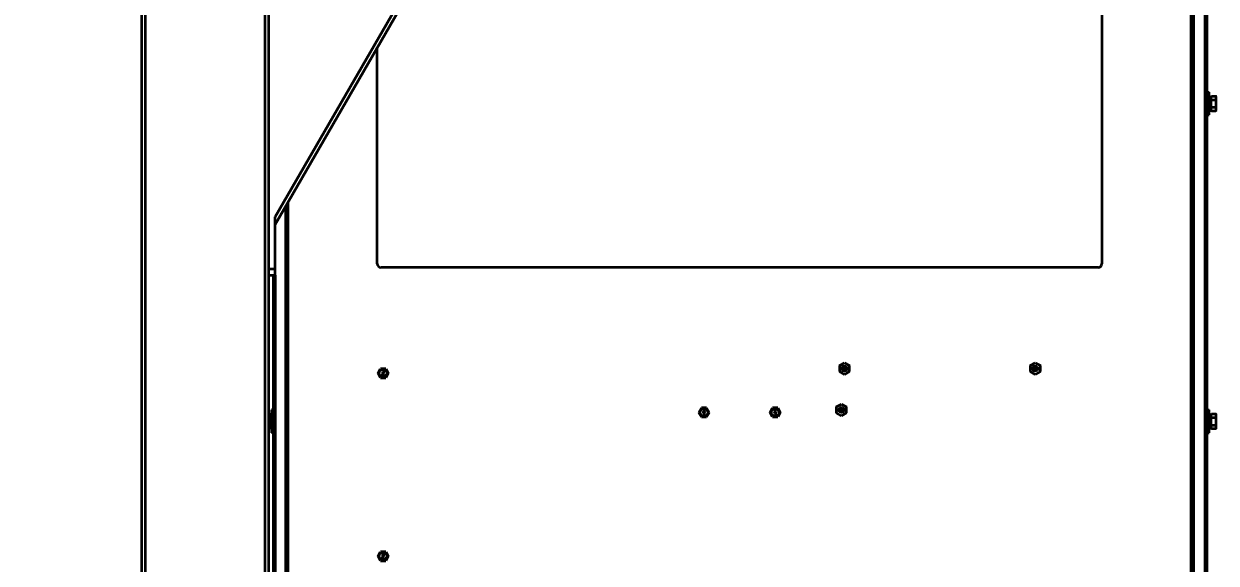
# Model space of a CAD drawing. Header units: millimetres. Extents: x 32496 to 166256, y 3504 to 23939.
# Drawn here: x 140546 to 141484, y 13617 to 14041 of the extents above; entities that cross this region are included whole.
import ezdxf

# ---------------------------------------------------------------- set-up
doc = ezdxf.new("R2010")
doc.units = ezdxf.units.MM
doc.header["$PDSIZE"] = -5
doc.layers.get('0').update_dxf_attribs({"lineweight": 35})
doc.layers.get('Defpoints').update_dxf_attribs({"lineweight": 18})
doc.layers.add('THICK', color=7, linetype='Continuous', lineweight=0)
doc.styles.add('TH_GBDIM', font='仿宋_GB2312.ttf', dxfattribs={"width": 0.8})
doc.dimstyles.new('TH_GBDIM', dxfattribs={"dimscale": 42, "dimtxt": 3, "dimasz": 3, "dimexe": 1.2, "dimexo": 0, "dimgap": 1, "dimtad": 1, "dimdec": 1, "dimdsep": 46, "dimtxsty": 'TH_GBDIM', "dimcen": 2.5, "dimdle": 252, "dimclrd": 4, "dimclre": 4, "dimclrt": 3, "dimadec": 0, "dimazin": 2, "dimtfac": 0.714286, "dimtdec": 1, "dimtmove": 0, "dimatfit": 3, "dimfxl": 1, "dimtolj": 1, "dimarcsym": 0})

# ---------------------------------------------------------------- blocks, each defined once
blk = doc.blocks.new('*D5871')
at = {"layer": 'Defpoints', "color": 0}
for p in [(140641.2, 14918.31), (140089.57, 12022.31), (140641.2, 12022.31)]:
    blk.add_point(p, dxfattribs=at)
at = {"layer": 'THICK', "color": 4, "linetype": 'Continuous', "lineweight": -2}
for p, q in [((140641.2, 14918.31), (140049.97, 14918.31)), ((140089.57, 14819.31), (140089.57, 12121.31)), ((140641.2, 12022.31), (140049.97, 12022.31))]:
    blk.add_line(p, q, dxfattribs=at)
at = {"layer": 'THICK', "color": 4}
for points in [[(140106.07, 14819.31), (140073.07, 14819.31), (140089.57, 14918.31)], [(140073.07, 12121.31), (140106.07, 12121.31), (140089.57, 12022.31)]]:
    blk.add_solid(points, dxfattribs=at)
at = {"layer": 'THICK', "color": 3, "lineweight": -3, "insert": (139971.28, 13470.31), "char_height": 99, "attachment_point": 5, "rotation": 90, "style": 'TH_GBDIM'}
blk.add_mtext('\\A1;Height {\\A1;2896{\\H0.7x;\\S+0^ -5;}}', dxfattribs=at)
blk = doc.blocks.new('8-1250')
at = {"linetype": 'Continuous'}
for p, q in [((-7957.13, -34766.29), (-7957.13, -32106.29)), ((-7954.13, -34766.29), (-7954.13, -32106.29)), ((-7860.13, -34766.29), (-7860.13, -32152.29)), ((-7852.13, -33017.31), (-7355.59, -32157.29)), ((-7852.13, -33023.31), (-7352.13, -32157.29)), ((-7131.53, -34566.29), (-7131.53, -32553.29)), ((-7129.83, -32553.29), (-7129.83, -34566.29)), ((-7120.53, -33566.79), (-7120.53, -32554.69)), ((-7201.83, -32586.29), (-7201.83, -33054.29)), ((-7119.13, -32680.92), (-7119.13, -32925.66)), ((-7857.13, -33063.31), (-7857.13, -32783.31)), ((-7771.83, -33054.29), (-7771.83, -32884.23)), ((-7119.13, -32919.29), (-7117.53, -32919.29)), ((-7117.53, -32937.29), (-7117.53, -32919.29)), ((-7119.13, -32925.66), (-7119.13, -32930.92)), ((-7117.53, -32922.94), (-7115.93, -32922.94)), ((-7115.93, -32922.82), (-7115.63, -32922.52)), ((-7115.93, -32933.76), (-7115.93, -32922.82)), ((-7115.63, -32922.52), (-7112.23, -32922.52)), ((-7115.63, -32925.4), (-7112.23, -32925.4)), ((-7111.93, -32922.82), (-7112.23, -32922.52)), ((-7111.93, -32933.76), (-7111.93, -32922.82)), ((-7119.13, -32930.92), (-7119.13, -33175.66)), ((-7119.13, -32937.29), (-7117.53, -32937.29)), ((-7117.53, -32933.64), (-7115.93, -32933.64)), ((-7115.93, -32933.76), (-7115.63, -32934.06)), ((-7115.63, -32931.18), (-7112.23, -32931.18)), ((-7115.63, -32934.06), (-7112.23, -32934.06)), ((-7111.93, -32933.76), (-7112.23, -32934.06)), ((-7843.83, -33814.64), (-7843.83, -33008.94)), ((-7842.13, -33005.99), (-7842.13, -33817.58)), ((-7852.13, -33063.31), (-7852.13, -33017.31)), ((-7857.13, -33058.31), (-7852.13, -33058.31)), ((-7204.83, -33057.29), (-7768.83, -33057.29)), ((-7857.13, -33760.26), (-7857.13, -33063.31)), ((-7857.13, -33063.31), (-7852.13, -33063.31)), ((-7853.53, -33175.64), (-7853.53, -33063.31)), ((-7852.13, -33063.31), (-7852.13, -33566.79)), ((-7408.23, -33134.48), (-7404.23, -33132.17)), ((-7408.23, -33134.48), (-7408.23, -33139.1)), ((-7406.5, -33136.32), (-7406.5, -33136.19)), ((-7406.5, -33136.19), (-7405.6, -33136.19)), ((-7405.8, -33136.32), (-7406.5, -33136.32)), ((-7405.8, -33136.32), (-7406.43, -33136.88)), ((-7406.3, -33136.95), (-7405.6, -33136.32)), ((-7405.6, -33136.19), (-7405.6, -33136.32)), ((-7405.4, -33137.39), (-7405.4, -33136.19)), ((-7405.4, -33136.19), (-7405.25, -33136.19)), ((-7405.25, -33136.19), (-7405.25, -33137.18)), ((-7404.88, -33136.62), (-7404.9, -33136.65)), ((-7404.9, -33136.65), (-7404.75, -33136.8)), ((-7404.75, -33136.75), (-7404.88, -33136.62)), ((-7404.75, -33136.75), (-7404.75, -33136.57)), ((-7404.75, -33136.57), (-7404.7, -33136.57)), ((-7404.7, -33136.57), (-7404.7, -33136.75)), ((-7404.58, -33136.62), (-7404.7, -33136.75)), ((-7404.7, -33136.8), (-7404.55, -33136.65)), ((-7404.55, -33136.65), (-7404.58, -33136.62)), ((-7404.35, -33136.7), (-7404.35, -33136.55)), ((-7404.35, -33136.55), (-7404.1, -33136.55)), ((-7404.23, -33132.17), (-7400.23, -33134.48)), ((-7404.1, -33136.55), (-7404.1, -33136.19)), ((-7404.1, -33136.19), (-7403.95, -33136.19)), ((-7403.95, -33136.19), (-7403.95, -33136.55)), ((-7403.95, -33136.55), (-7403.35, -33136.55)), ((-7403.35, -33136.55), (-7403.35, -33136.7)), ((-7403.15, -33137.39), (-7403.15, -33136.19)), ((-7403.15, -33136.19), (-7403, -33136.19)), ((-7403, -33136.19), (-7403, -33137.13)), ((-7402.65, -33136.19), (-7403, -33137.13)), ((-7402.93, -33137.39), (-7402.55, -33136.32)), ((-7402.65, -33136.19), (-7402.45, -33136.19)), ((-7402.55, -33136.32), (-7402.18, -33137.39)), ((-7402.1, -33137.13), (-7402.45, -33136.19)), ((-7402.1, -33137.13), (-7402.1, -33136.19)), ((-7402.1, -33136.19), (-7401.95, -33136.19)), ((-7401.95, -33136.19), (-7401.95, -33137.39)), ((-7400.23, -33139.1), (-7400.23, -33134.48)), ((-7258.23, -33134.48), (-7254.23, -33132.17)), ((-7258.23, -33134.48), (-7258.23, -33139.1)), ((-7256.5, -33136.32), (-7256.5, -33136.19)), ((-7256.5, -33136.19), (-7255.6, -33136.19)), ((-7255.8, -33136.32), (-7256.5, -33136.32)), ((-7255.8, -33136.32), (-7256.43, -33136.88)), ((-7256.3, -33136.95), (-7255.6, -33136.32)), ((-7255.6, -33136.19), (-7255.6, -33136.32)), ((-7255.4, -33137.39), (-7255.4, -33136.19)), ((-7255.4, -33136.19), (-7255.25, -33136.19)), ((-7255.25, -33136.19), (-7255.25, -33137.18)), ((-7254.88, -33136.62), (-7254.9, -33136.65)), ((-7254.9, -33136.65), (-7254.75, -33136.8)), ((-7254.75, -33136.75), (-7254.88, -33136.62)), ((-7254.75, -33136.75), (-7254.75, -33136.57)), ((-7254.75, -33136.57), (-7254.7, -33136.57)), ((-7254.7, -33136.57), (-7254.7, -33136.75)), ((-7254.58, -33136.62), (-7254.7, -33136.75)), ((-7254.7, -33136.8), (-7254.55, -33136.65)), ((-7254.55, -33136.65), (-7254.58, -33136.62)), ((-7254.35, -33136.7), (-7254.35, -33136.55)), ((-7254.35, -33136.55), (-7254.1, -33136.55)), ((-7254.23, -33132.17), (-7250.23, -33134.48)), ((-7254.1, -33136.55), (-7254.1, -33136.19)), ((-7254.1, -33136.19), (-7253.95, -33136.19)), ((-7253.95, -33136.19), (-7253.95, -33136.55)), ((-7253.95, -33136.55), (-7253.35, -33136.55)), ((-7253.35, -33136.55), (-7253.35, -33136.7)), ((-7253.15, -33137.39), (-7253.15, -33136.19)), ((-7253.15, -33136.19), (-7253, -33136.19)), ((-7253, -33136.19), (-7253, -33137.13)), ((-7252.65, -33136.19), (-7253, -33137.13)), ((-7252.93, -33137.39), (-7252.55, -33136.32)), ((-7252.65, -33136.19), (-7252.45, -33136.19)), ((-7252.55, -33136.32), (-7252.18, -33137.39)), ((-7252.1, -33137.13), (-7252.45, -33136.19)), ((-7252.1, -33137.13), (-7252.1, -33136.19)), ((-7252.1, -33136.19), (-7251.95, -33136.19)), ((-7251.95, -33136.19), (-7251.95, -33137.39)), ((-7250.23, -33139.1), (-7250.23, -33134.48)), ((-7771.25, -33140.45), (-7769.23, -33136.95)), ((-7769.23, -33143.95), (-7771.25, -33140.45)), ((-7765.19, -33136.95), (-7769.23, -33136.95)), ((-7769.23, -33143.95), (-7765.19, -33143.95)), ((-7767.71, -33138.47), (-7767.71, -33138.35)), ((-7767.71, -33138.35), (-7766.71, -33138.35)), ((-7766.92, -33138.47), (-7767.71, -33138.77)), ((-7766.92, -33138.47), (-7767.71, -33138.47)), ((-7767.71, -33138.93), (-7767.71, -33138.77)), ((-7767.71, -33138.93), (-7766.92, -33139.22)), ((-7767.71, -33139.35), (-7767.71, -33139.22)), ((-7767.71, -33139.22), (-7766.92, -33139.22)), ((-7766.71, -33139.35), (-7767.71, -33139.35)), ((-7767.69, -33139.74), (-7767.71, -33139.85)), ((-7767.71, -33139.95), (-7767.71, -33139.85)), ((-7767.71, -33139.95), (-7767.69, -33140.06)), ((-7767.71, -33141.64), (-7767.71, -33140.89)), ((-7767.71, -33140.89), (-7767.61, -33140.89)), ((-7767.61, -33141.64), (-7767.71, -33141.64)), ((-7767.69, -33142.06), (-7767.71, -33142.18)), ((-7767.71, -33142.18), (-7767.69, -33142.31)), ((-7767.63, -33139.64), (-7767.69, -33139.74)), ((-7767.69, -33140.06), (-7767.63, -33140.16)), ((-7767.63, -33141.95), (-7767.69, -33142.06)), ((-7767.69, -33142.31), (-7767.63, -33142.41)), ((-7767.54, -33139.58), (-7767.63, -33139.64)), ((-7767.63, -33140.16), (-7767.54, -33140.22)), ((-7767.56, -33141.89), (-7767.63, -33141.95)), ((-7767.63, -33142.41), (-7767.56, -33142.47)), ((-7767.61, -33138.85), (-7766.71, -33138.54)), ((-7766.71, -33139.16), (-7767.61, -33138.85)), ((-7767.61, -33139.83), (-7767.58, -33139.77)), ((-7767.61, -33139.83), (-7767.61, -33139.97)), ((-7767.58, -33140.04), (-7767.61, -33139.97)), ((-7767.07, -33141.47), (-7767.61, -33140.89)), ((-7767.61, -33141.06), (-7767.61, -33141.64)), ((-7767.61, -33141.06), (-7767.14, -33141.58)), ((-7767.61, -33142.18), (-7767.58, -33142.08)), ((-7767.58, -33142.29), (-7767.61, -33142.18)), ((-7767.58, -33139.77), (-7767.54, -33139.7)), ((-7767.54, -33140.1), (-7767.58, -33140.04)), ((-7767.58, -33142.08), (-7767.54, -33142.02)), ((-7767.54, -33142.35), (-7767.58, -33142.29)), ((-7767.48, -33141.85), (-7767.56, -33141.89)), ((-7767.56, -33142.47), (-7767.48, -33142.52)), ((-7767.44, -33139.54), (-7767.54, -33139.58)), ((-7767.54, -33139.7), (-7767.48, -33139.66)), ((-7767.48, -33140.14), (-7767.54, -33140.1)), ((-7767.54, -33140.22), (-7767.44, -33140.27)), ((-7767.54, -33142.02), (-7767.41, -33141.93)), ((-7767.41, -33142.43), (-7767.54, -33142.35)), ((-7767.48, -33139.66), (-7767.41, -33139.64)), ((-7767.41, -33140.16), (-7767.48, -33140.14)), ((-7767.41, -33141.83), (-7767.48, -33141.85)), ((-7767.48, -33142.52), (-7767.41, -33142.54)), ((-7767.29, -33139.52), (-7767.44, -33139.54)), ((-7767.33, -33140.27), (-7767.44, -33140.27)), ((-7767.35, -33139.64), (-7767.41, -33139.64)), ((-7767.41, -33140.16), (-7767.35, -33140.16)), ((-7767.31, -33141.81), (-7767.41, -33141.83)), ((-7767.41, -33141.93), (-7767.29, -33141.91)), ((-7767.29, -33142.45), (-7767.41, -33142.43)), ((-7767.41, -33142.54), (-7767.31, -33142.56)), ((-7767.39, -33140.6), (-7767.39, -33140.56)), ((-7767.39, -33140.56), (-7767.24, -33140.56)), ((-7767.24, -33140.6), (-7767.39, -33140.6)), ((-7767.35, -33139.64), (-7767.29, -33139.66)), ((-7767.29, -33140.14), (-7767.35, -33140.16)), ((-7767.33, -33140.43), (-7767.35, -33140.45)), ((-7767.35, -33140.45), (-7767.24, -33140.56)), ((-7767.24, -33140.6), (-7767.35, -33140.7)), ((-7767.35, -33140.7), (-7767.33, -33140.72)), ((-7767.33, -33140.27), (-7767.22, -33140.22)), ((-7767.2, -33140.56), (-7767.33, -33140.43)), ((-7767.33, -33140.72), (-7767.2, -33140.6)), ((-7767.31, -33141.81), (-7767.12, -33141.81)), ((-7767.12, -33142.56), (-7767.31, -33142.56)), ((-7767.29, -33139.52), (-7767.14, -33139.52)), ((-7767.29, -33139.66), (-7767.24, -33139.7)), ((-7767.24, -33140.1), (-7767.29, -33140.14)), ((-7767.14, -33141.91), (-7767.29, -33141.91)), ((-7767.29, -33142.45), (-7767.14, -33142.45)), ((-7767.24, -33139.7), (-7767.2, -33139.77)), ((-7767.2, -33140.04), (-7767.24, -33140.1)), ((-7767.22, -33140.22), (-7767.16, -33140.16)), ((-7767.2, -33139.77), (-7767.18, -33139.83)), ((-7767.18, -33139.97), (-7767.2, -33140.04)), ((-7767.07, -33140.43), (-7767.2, -33140.56)), ((-7767.2, -33140.6), (-7767.07, -33140.72)), ((-7767.09, -33139.74), (-7767.18, -33139.62)), ((-7767.14, -33139.62), (-7767.18, -33139.62)), ((-7767.18, -33139.97), (-7767.18, -33139.83)), ((-7767.16, -33140.16), (-7767.09, -33140.06)), ((-7767.16, -33140.56), (-7767.05, -33140.45)), ((-7767.16, -33140.56), (-7767.01, -33140.56)), ((-7767.05, -33140.7), (-7767.16, -33140.6)), ((-7767.01, -33140.6), (-7767.16, -33140.6)), ((-7766.99, -33139.54), (-7767.14, -33139.52)), ((-7767.14, -33139.62), (-7767.01, -33139.64)), ((-7767.14, -33141.58), (-7767.07, -33141.62)), ((-7767.14, -33141.91), (-7767.01, -33141.93)), ((-7767.01, -33142.43), (-7767.14, -33142.45)), ((-7767.01, -33141.83), (-7767.12, -33141.81)), ((-7767.12, -33142.56), (-7767.01, -33142.54)), ((-7767.07, -33139.85), (-7767.09, -33139.74)), ((-7767.09, -33140.06), (-7767.07, -33139.95)), ((-7767.07, -33139.85), (-7767.07, -33139.95)), ((-7767.05, -33140.45), (-7767.07, -33140.43)), ((-7767.07, -33140.72), (-7767.05, -33140.7)), ((-7766.99, -33141.52), (-7767.07, -33141.47)), ((-7767.07, -33141.62), (-7766.99, -33141.64)), ((-7767.01, -33139.64), (-7766.95, -33139.66)), ((-7767.01, -33140.56), (-7767.01, -33140.6)), ((-7766.95, -33141.85), (-7767.01, -33141.83)), ((-7767.01, -33141.93), (-7766.88, -33142.02)), ((-7766.88, -33142.35), (-7767.01, -33142.43)), ((-7767.01, -33142.54), (-7766.95, -33142.52)), ((-7766.88, -33139.58), (-7766.99, -33139.54)), ((-7766.99, -33141.52), (-7766.95, -33141.52)), ((-7766.95, -33141.64), (-7766.99, -33141.64)), ((-7766.95, -33139.66), (-7766.88, -33139.7)), ((-7766.88, -33140.08), (-7766.95, -33140.12)), ((-7766.95, -33140.22), (-7766.95, -33140.12)), ((-7766.95, -33140.22), (-7766.88, -33140.2)), ((-7766.95, -33141.02), (-7766.95, -33140.91)), ((-7766.86, -33140.93), (-7766.95, -33140.91)), ((-7766.95, -33141.02), (-7766.88, -33141.06)), ((-7766.88, -33141.47), (-7766.95, -33141.52)), ((-7766.95, -33141.64), (-7766.86, -33141.62)), ((-7766.86, -33141.89), (-7766.95, -33141.85)), ((-7766.95, -33142.52), (-7766.86, -33142.47)), ((-7766.8, -33139.64), (-7766.88, -33139.58)), ((-7766.88, -33139.7), (-7766.84, -33139.77)), ((-7766.84, -33140.02), (-7766.88, -33140.08)), ((-7766.88, -33140.2), (-7766.8, -33140.14)), ((-7766.88, -33141.06), (-7766.84, -33141.12)), ((-7766.84, -33141.41), (-7766.88, -33141.47)), ((-7766.88, -33142.02), (-7766.84, -33142.08)), ((-7766.84, -33142.29), (-7766.88, -33142.35)), ((-7766.78, -33141.02), (-7766.86, -33140.93)), ((-7766.86, -33141.62), (-7766.78, -33141.54)), ((-7766.8, -33141.95), (-7766.86, -33141.89)), ((-7766.86, -33142.47), (-7766.8, -33142.41)), ((-7766.84, -33139.77), (-7766.82, -33139.83)), ((-7766.82, -33139.95), (-7766.84, -33140.02)), ((-7766.84, -33141.12), (-7766.82, -33141.22)), ((-7766.82, -33141.31), (-7766.84, -33141.41)), ((-7766.84, -33142.08), (-7766.82, -33142.18)), ((-7766.82, -33142.18), (-7766.84, -33142.29)), ((-7766.82, -33139.95), (-7766.82, -33139.83)), ((-7766.82, -33141.31), (-7766.82, -33141.22)), ((-7766.73, -33139.74), (-7766.8, -33139.64)), ((-7766.8, -33140.14), (-7766.73, -33140.04)), ((-7766.73, -33142.06), (-7766.8, -33141.95)), ((-7766.8, -33142.41), (-7766.73, -33142.31)), ((-7766.73, -33141.1), (-7766.78, -33141.02)), ((-7766.78, -33141.54), (-7766.73, -33141.45)), ((-7766.71, -33139.85), (-7766.73, -33139.74)), ((-7766.73, -33140.04), (-7766.71, -33139.93)), ((-7766.71, -33141.24), (-7766.73, -33141.1)), ((-7766.73, -33141.45), (-7766.71, -33141.33)), ((-7766.71, -33142.18), (-7766.73, -33142.06)), ((-7766.73, -33142.31), (-7766.71, -33142.18)), ((-7766.71, -33138.35), (-7766.71, -33138.54)), ((-7766.71, -33139.16), (-7766.71, -33139.35)), ((-7766.71, -33139.85), (-7766.71, -33139.93)), ((-7766.71, -33141.24), (-7766.71, -33141.33)), ((-7765.19, -33136.95), (-7763.17, -33140.45)), ((-7763.17, -33140.45), (-7765.19, -33143.95)), ((-7404.23, -33141.41), (-7408.23, -33139.1)), ((-7406.48, -33136.95), (-7406.5, -33137.06)), ((-7406.5, -33137.11), (-7406.5, -33137.06)), ((-7406.5, -33137.11), (-7406.48, -33137.21)), ((-7406.43, -33136.88), (-7406.48, -33136.95)), ((-7406.48, -33137.21), (-7406.38, -33137.31)), ((-7406.38, -33137.31), (-7406.28, -33137.36)), ((-7406.35, -33137.06), (-7406.3, -33136.95)), ((-7406.35, -33137.06), (-7406.35, -33137.11)), ((-7406.3, -33137.18), (-7406.35, -33137.11)), ((-7406.23, -33137.24), (-7406.3, -33137.18)), ((-7406.28, -33137.36), (-7406.13, -33137.39)), ((-7406.1, -33137.26), (-7406.23, -33137.24)), ((-7406.03, -33137.39), (-7406.13, -33137.39)), ((-7406.1, -33137.26), (-7406, -33137.26)), ((-7406.03, -33137.39), (-7405.85, -33137.36)), ((-7405.88, -33137.24), (-7406, -33137.26)), ((-7405.8, -33137.18), (-7405.88, -33137.24)), ((-7405.85, -33137.36), (-7405.75, -33137.31)), ((-7405.75, -33137.11), (-7405.8, -33137.18)), ((-7405.75, -33137.11), (-7405.63, -33137.11)), ((-7405.75, -33137.31), (-7405.65, -33137.21)), ((-7405.65, -33137.21), (-7405.63, -33137.11)), ((-7405.25, -33137.39), (-7405.4, -33137.39)), ((-7405.1, -33137.01), (-7405.25, -33137.18)), ((-7405.25, -33137.39), (-7405.1, -33137.21)), ((-7405.1, -33137.01), (-7405.1, -33137.21)), ((-7404.75, -33136.8), (-7404.9, -33136.95)), ((-7404.9, -33136.95), (-7404.88, -33136.98)), ((-7404.88, -33136.98), (-7404.75, -33136.85)), ((-7404.75, -33137.03), (-7404.75, -33136.85)), ((-7404.7, -33137.03), (-7404.75, -33137.03)), ((-7404.55, -33136.95), (-7404.7, -33136.8)), ((-7404.7, -33136.85), (-7404.7, -33137.03)), ((-7404.7, -33136.85), (-7404.58, -33136.98)), ((-7404.58, -33136.98), (-7404.55, -33136.95)), ((-7404.1, -33136.7), (-7404.35, -33136.7)), ((-7400.23, -33139.1), (-7404.23, -33141.41)), ((-7404.1, -33137.39), (-7404.1, -33136.7)), ((-7403.95, -33137.39), (-7404.1, -33137.39)), ((-7403.95, -33136.7), (-7403.95, -33137.18)), ((-7403.95, -33137.39), (-7403.35, -33136.7)), ((-7403.53, -33136.7), (-7403.95, -33137.18)), ((-7403.53, -33136.7), (-7403.95, -33136.7)), ((-7402.93, -33137.39), (-7403.15, -33137.39)), ((-7401.95, -33137.39), (-7402.18, -33137.39)), ((-7254.23, -33141.41), (-7258.23, -33139.1)), ((-7256.48, -33136.95), (-7256.5, -33137.06)), ((-7256.5, -33137.11), (-7256.5, -33137.06)), ((-7256.5, -33137.11), (-7256.48, -33137.21)), ((-7256.43, -33136.88), (-7256.48, -33136.95)), ((-7256.48, -33137.21), (-7256.38, -33137.31)), ((-7256.38, -33137.31), (-7256.28, -33137.36)), ((-7256.35, -33137.06), (-7256.3, -33136.95)), ((-7256.35, -33137.06), (-7256.35, -33137.11)), ((-7256.3, -33137.18), (-7256.35, -33137.11)), ((-7256.23, -33137.24), (-7256.3, -33137.18)), ((-7256.28, -33137.36), (-7256.13, -33137.39)), ((-7256.1, -33137.26), (-7256.23, -33137.24)), ((-7256.03, -33137.39), (-7256.13, -33137.39)), ((-7256.1, -33137.26), (-7256, -33137.26)), ((-7256.03, -33137.39), (-7255.85, -33137.36)), ((-7255.88, -33137.24), (-7256, -33137.26)), ((-7255.8, -33137.18), (-7255.88, -33137.24)), ((-7255.85, -33137.36), (-7255.75, -33137.31)), ((-7255.75, -33137.11), (-7255.8, -33137.18)), ((-7255.75, -33137.11), (-7255.63, -33137.11)), ((-7255.75, -33137.31), (-7255.65, -33137.21)), ((-7255.65, -33137.21), (-7255.63, -33137.11)), ((-7255.25, -33137.39), (-7255.4, -33137.39)), ((-7255.1, -33137.01), (-7255.25, -33137.18)), ((-7255.25, -33137.39), (-7255.1, -33137.21)), ((-7255.1, -33137.01), (-7255.1, -33137.21)), ((-7254.75, -33136.8), (-7254.9, -33136.95)), ((-7254.9, -33136.95), (-7254.88, -33136.98)), ((-7254.88, -33136.98), (-7254.75, -33136.85)), ((-7254.75, -33137.03), (-7254.75, -33136.85)), ((-7254.7, -33137.03), (-7254.75, -33137.03)), ((-7254.55, -33136.95), (-7254.7, -33136.8)), ((-7254.7, -33136.85), (-7254.7, -33137.03)), ((-7254.7, -33136.85), (-7254.58, -33136.98)), ((-7254.58, -33136.98), (-7254.55, -33136.95)), ((-7254.1, -33136.7), (-7254.35, -33136.7)), ((-7250.23, -33139.1), (-7254.23, -33141.41)), ((-7254.1, -33137.39), (-7254.1, -33136.7)), ((-7253.95, -33137.39), (-7254.1, -33137.39)), ((-7253.95, -33136.7), (-7253.95, -33137.18)), ((-7253.95, -33137.39), (-7253.35, -33136.7)), ((-7253.53, -33136.7), (-7253.95, -33137.18)), ((-7253.53, -33136.7), (-7253.95, -33136.7)), ((-7252.93, -33137.39), (-7253.15, -33137.39)), ((-7251.95, -33137.39), (-7252.18, -33137.39)), ((-7410.73, -33166.98), (-7406.73, -33164.67)), ((-7406.73, -33164.67), (-7402.73, -33166.98)), ((-7856.73, -33172.82), (-7857, -33172.54)), ((-7856.73, -33183.76), (-7856.73, -33172.82)), ((-7855.13, -33172.94), (-7856.73, -33172.94)), ((-7855.13, -33169.29), (-7855.13, -33187.29)), ((-7853.53, -33169.29), (-7855.13, -33169.29)), ((-7518.87, -33171.29), (-7516.85, -33167.79)), ((-7516.85, -33174.79), (-7518.87, -33171.29)), ((-7512.81, -33167.79), (-7516.85, -33167.79)), ((-7515.48, -33169.25), (-7515.48, -33169.09)), ((-7515.48, -33169.09), (-7514.18, -33169.09)), ((-7514.45, -33169.25), (-7515.48, -33169.63)), ((-7514.45, -33169.25), (-7515.48, -33169.25)), ((-7515.48, -33169.85), (-7515.48, -33169.63)), ((-7515.48, -33169.85), (-7514.45, -33170.23)), ((-7515.48, -33170.39), (-7515.48, -33170.23)), ((-7515.48, -33170.23), (-7514.45, -33170.23)), ((-7514.18, -33170.39), (-7515.48, -33170.39)), ((-7515.45, -33170.9), (-7515.48, -33171.04)), ((-7515.48, -33171.17), (-7515.48, -33171.04)), ((-7515.48, -33171.17), (-7515.45, -33171.31)), ((-7515.48, -33172.72), (-7515.48, -33172.56)), ((-7515.48, -33172.56), (-7514.4, -33172.56)), ((-7514.18, -33172.72), (-7515.48, -33172.72)), ((-7515.48, -33173.91), (-7515.48, -33172.93)), ((-7515.48, -33172.93), (-7515.34, -33172.93)), ((-7515.34, -33173.91), (-7515.48, -33173.91)), ((-7515.37, -33170.77), (-7515.45, -33170.9)), ((-7515.45, -33171.31), (-7515.37, -33171.45)), ((-7515.26, -33170.69), (-7515.37, -33170.77)), ((-7515.37, -33171.45), (-7515.26, -33171.53)), ((-7515.34, -33169.74), (-7514.18, -33169.33)), ((-7514.18, -33170.15), (-7515.34, -33169.74)), ((-7515.34, -33171.01), (-7515.31, -33170.93)), ((-7515.34, -33171.01), (-7515.34, -33171.2)), ((-7515.31, -33171.28), (-7515.34, -33171.2)), ((-7514.65, -33173.69), (-7515.34, -33172.93)), ((-7515.34, -33173.15), (-7515.34, -33173.91)), ((-7515.34, -33173.15), (-7514.73, -33173.83)), ((-7515.31, -33170.93), (-7515.26, -33170.85)), ((-7515.26, -33171.36), (-7515.31, -33171.28)), ((-7515.12, -33170.63), (-7515.26, -33170.69)), ((-7515.26, -33170.85), (-7515.17, -33170.8)), ((-7515.17, -33171.42), (-7515.26, -33171.36)), ((-7515.26, -33171.53), (-7515.12, -33171.58)), ((-7515.17, -33170.8), (-7515.09, -33170.77)), ((-7515.09, -33171.45), (-7515.17, -33171.42)), ((-7514.92, -33170.61), (-7515.12, -33170.63)), ((-7514.98, -33171.58), (-7515.12, -33171.58)), ((-7515.01, -33170.77), (-7515.09, -33170.77)), ((-7515.09, -33171.45), (-7515.01, -33171.45)), ((-7515.06, -33172.01), (-7515.06, -33171.96)), ((-7515.06, -33171.96), (-7514.87, -33171.96)), ((-7514.87, -33172.01), (-7515.06, -33172.01)), ((-7515.01, -33170.77), (-7514.92, -33170.8)), ((-7514.92, -33171.42), (-7515.01, -33171.45)), ((-7514.98, -33171.8), (-7515.01, -33171.82)), ((-7515.01, -33171.82), (-7514.87, -33171.96)), ((-7514.87, -33172.01), (-7515.01, -33172.15)), ((-7515.01, -33172.15), (-7514.98, -33172.18)), ((-7514.98, -33171.58), (-7514.84, -33171.53)), ((-7514.81, -33171.96), (-7514.98, -33171.8)), ((-7514.98, -33172.18), (-7514.81, -33172.01)), ((-7514.92, -33170.61), (-7514.73, -33170.61)), ((-7514.92, -33170.8), (-7514.87, -33170.85)), ((-7514.87, -33171.36), (-7514.92, -33171.42)), ((-7514.87, -33170.85), (-7514.81, -33170.93)), ((-7514.81, -33171.28), (-7514.87, -33171.36)), ((-7514.84, -33171.53), (-7514.76, -33171.45)), ((-7514.81, -33170.93), (-7514.79, -33171.01)), ((-7514.79, -33171.2), (-7514.81, -33171.28)), ((-7514.65, -33171.8), (-7514.81, -33171.96)), ((-7514.81, -33172.01), (-7514.65, -33172.18)), ((-7514.68, -33170.9), (-7514.79, -33170.74)), ((-7514.73, -33170.74), (-7514.79, -33170.74)), ((-7514.79, -33171.2), (-7514.79, -33171.01)), ((-7514.76, -33171.45), (-7514.68, -33171.31)), ((-7514.76, -33171.96), (-7514.62, -33171.82)), ((-7514.76, -33171.96), (-7514.56, -33171.96)), ((-7514.62, -33172.15), (-7514.76, -33172.01)), ((-7514.56, -33172.01), (-7514.76, -33172.01)), ((-7514.54, -33170.63), (-7514.73, -33170.61)), ((-7514.73, -33170.74), (-7514.56, -33170.77)), ((-7514.73, -33173.83), (-7514.65, -33173.88)), ((-7514.65, -33171.04), (-7514.68, -33170.9)), ((-7514.68, -33171.31), (-7514.65, -33171.17)), ((-7514.65, -33171.04), (-7514.65, -33171.17)), ((-7514.62, -33171.82), (-7514.65, -33171.8)), ((-7514.65, -33172.18), (-7514.62, -33172.15)), ((-7514.54, -33173.75), (-7514.65, -33173.69)), ((-7514.65, -33173.88), (-7514.54, -33173.91)), ((-7514.59, -33172.39), (-7514.4, -33172.56)), ((-7514.59, -33172.39), (-7514.37, -33172.39)), ((-7514.56, -33170.77), (-7514.48, -33170.8)), ((-7514.56, -33171.96), (-7514.56, -33172.01)), ((-7514.4, -33170.69), (-7514.54, -33170.63)), ((-7514.54, -33173.75), (-7514.48, -33173.75)), ((-7514.48, -33173.91), (-7514.54, -33173.91)), ((-7514.48, -33170.8), (-7514.4, -33170.85)), ((-7514.4, -33171.34), (-7514.48, -33171.39)), ((-7514.48, -33171.53), (-7514.48, -33171.39)), ((-7514.48, -33171.53), (-7514.4, -33171.5)), ((-7514.48, -33173.1), (-7514.48, -33172.96)), ((-7514.37, -33172.99), (-7514.48, -33172.96)), ((-7514.48, -33173.1), (-7514.4, -33173.15)), ((-7514.4, -33173.69), (-7514.48, -33173.75)), ((-7514.48, -33173.91), (-7514.37, -33173.88)), ((-7514.29, -33170.77), (-7514.4, -33170.69)), ((-7514.4, -33170.85), (-7514.34, -33170.93)), ((-7514.34, -33171.26), (-7514.4, -33171.34)), ((-7514.4, -33171.5), (-7514.29, -33171.42)), ((-7514.4, -33173.15), (-7514.34, -33173.23)), ((-7514.34, -33173.61), (-7514.4, -33173.69)), ((-7514.18, -33172.56), (-7514.37, -33172.39)), ((-7514.26, -33173.1), (-7514.37, -33172.99)), ((-7514.37, -33173.88), (-7514.26, -33173.77)), ((-7514.34, -33170.93), (-7514.32, -33171.01)), ((-7514.32, -33171.17), (-7514.34, -33171.26)), ((-7514.34, -33173.23), (-7514.32, -33173.37)), ((-7514.32, -33173.48), (-7514.34, -33173.61)), ((-7514.32, -33171.17), (-7514.32, -33171.01)), ((-7514.32, -33173.48), (-7514.32, -33173.37)), ((-7514.21, -33170.9), (-7514.29, -33170.77)), ((-7514.29, -33171.42), (-7514.21, -33171.28)), ((-7514.21, -33173.21), (-7514.26, -33173.1)), ((-7514.26, -33173.77), (-7514.21, -33173.67)), ((-7514.18, -33171.04), (-7514.21, -33170.9)), ((-7514.21, -33171.28), (-7514.18, -33171.15)), ((-7514.18, -33173.4), (-7514.21, -33173.21)), ((-7514.21, -33173.67), (-7514.18, -33173.5)), ((-7514.18, -33169.09), (-7514.18, -33169.33)), ((-7514.18, -33170.15), (-7514.18, -33170.39)), ((-7514.18, -33171.04), (-7514.18, -33171.15)), ((-7514.18, -33172.56), (-7514.18, -33172.72)), ((-7514.18, -33173.4), (-7514.18, -33173.5)), ((-7512.81, -33167.79), (-7510.79, -33171.29)), ((-7510.79, -33171.29), (-7512.81, -33174.79)), ((-7462.87, -33171.29), (-7460.85, -33167.79)), ((-7460.85, -33174.79), (-7462.87, -33171.29)), ((-7456.81, -33167.79), (-7460.85, -33167.79)), ((-7459.48, -33169.25), (-7459.48, -33169.09)), ((-7459.48, -33169.09), (-7458.18, -33169.09)), ((-7458.45, -33169.25), (-7459.48, -33169.63)), ((-7458.45, -33169.25), (-7459.48, -33169.25)), ((-7459.48, -33169.85), (-7459.48, -33169.63)), ((-7459.48, -33169.85), (-7458.45, -33170.23)), ((-7459.48, -33170.39), (-7459.48, -33170.23)), ((-7459.48, -33170.23), (-7458.45, -33170.23)), ((-7458.18, -33170.39), (-7459.48, -33170.39)), ((-7459.45, -33170.9), (-7459.48, -33171.04)), ((-7459.48, -33171.17), (-7459.48, -33171.04)), ((-7459.48, -33171.17), (-7459.45, -33171.31)), ((-7459.48, -33172.72), (-7459.48, -33172.56)), ((-7459.48, -33172.56), (-7458.4, -33172.56)), ((-7458.18, -33172.72), (-7459.48, -33172.72)), ((-7459.48, -33173.91), (-7459.48, -33172.93)), ((-7459.48, -33172.93), (-7459.34, -33172.93)), ((-7459.34, -33173.91), (-7459.48, -33173.91)), ((-7459.37, -33170.77), (-7459.45, -33170.9)), ((-7459.45, -33171.31), (-7459.37, -33171.45)), ((-7459.26, -33170.69), (-7459.37, -33170.77)), ((-7459.37, -33171.45), (-7459.26, -33171.53)), ((-7459.34, -33169.74), (-7458.18, -33169.33)), ((-7458.18, -33170.15), (-7459.34, -33169.74)), ((-7459.34, -33171.01), (-7459.31, -33170.93)), ((-7459.34, -33171.01), (-7459.34, -33171.2)), ((-7459.31, -33171.28), (-7459.34, -33171.2)), ((-7458.65, -33173.69), (-7459.34, -33172.93)), ((-7459.34, -33173.15), (-7459.34, -33173.91)), ((-7459.34, -33173.15), (-7458.73, -33173.83)), ((-7459.31, -33170.93), (-7459.26, -33170.85)), ((-7459.26, -33171.36), (-7459.31, -33171.28)), ((-7459.12, -33170.63), (-7459.26, -33170.69)), ((-7459.26, -33170.85), (-7459.17, -33170.8)), ((-7459.17, -33171.42), (-7459.26, -33171.36)), ((-7459.26, -33171.53), (-7459.12, -33171.58)), ((-7459.17, -33170.8), (-7459.09, -33170.77)), ((-7459.09, -33171.45), (-7459.17, -33171.42)), ((-7458.92, -33170.61), (-7459.12, -33170.63)), ((-7458.98, -33171.58), (-7459.12, -33171.58)), ((-7459.01, -33170.77), (-7459.09, -33170.77)), ((-7459.09, -33171.45), (-7459.01, -33171.45)), ((-7459.06, -33172.01), (-7459.06, -33171.96)), ((-7459.06, -33171.96), (-7458.87, -33171.96)), ((-7458.87, -33172.01), (-7459.06, -33172.01)), ((-7459.01, -33170.77), (-7458.92, -33170.8)), ((-7458.92, -33171.42), (-7459.01, -33171.45)), ((-7458.98, -33171.8), (-7459.01, -33171.82)), ((-7459.01, -33171.82), (-7458.87, -33171.96)), ((-7458.87, -33172.01), (-7459.01, -33172.15)), ((-7459.01, -33172.15), (-7458.98, -33172.18)), ((-7458.98, -33171.58), (-7458.84, -33171.53)), ((-7458.81, -33171.96), (-7458.98, -33171.8)), ((-7458.98, -33172.18), (-7458.81, -33172.01)), ((-7458.92, -33170.61), (-7458.73, -33170.61)), ((-7458.92, -33170.8), (-7458.87, -33170.85)), ((-7458.87, -33171.36), (-7458.92, -33171.42)), ((-7458.87, -33170.85), (-7458.81, -33170.93)), ((-7458.81, -33171.28), (-7458.87, -33171.36)), ((-7458.84, -33171.53), (-7458.76, -33171.45)), ((-7458.81, -33170.93), (-7458.79, -33171.01)), ((-7458.79, -33171.2), (-7458.81, -33171.28)), ((-7458.65, -33171.8), (-7458.81, -33171.96)), ((-7458.81, -33172.01), (-7458.65, -33172.18)), ((-7458.68, -33170.9), (-7458.79, -33170.74)), ((-7458.73, -33170.74), (-7458.79, -33170.74)), ((-7458.79, -33171.2), (-7458.79, -33171.01)), ((-7458.76, -33171.45), (-7458.68, -33171.31)), ((-7458.76, -33171.96), (-7458.62, -33171.82)), ((-7458.76, -33171.96), (-7458.56, -33171.96)), ((-7458.62, -33172.15), (-7458.76, -33172.01)), ((-7458.56, -33172.01), (-7458.76, -33172.01)), ((-7458.54, -33170.63), (-7458.73, -33170.61)), ((-7458.73, -33170.74), (-7458.56, -33170.77)), ((-7458.73, -33173.83), (-7458.65, -33173.88)), ((-7458.65, -33171.04), (-7458.68, -33170.9)), ((-7458.68, -33171.31), (-7458.65, -33171.17)), ((-7458.65, -33171.04), (-7458.65, -33171.17)), ((-7458.62, -33171.82), (-7458.65, -33171.8)), ((-7458.65, -33172.18), (-7458.62, -33172.15)), ((-7458.54, -33173.75), (-7458.65, -33173.69)), ((-7458.65, -33173.88), (-7458.54, -33173.91)), ((-7458.59, -33172.39), (-7458.4, -33172.56)), ((-7458.59, -33172.39), (-7458.37, -33172.39)), ((-7458.56, -33170.77), (-7458.48, -33170.8)), ((-7458.56, -33171.96), (-7458.56, -33172.01)), ((-7458.4, -33170.69), (-7458.54, -33170.63)), ((-7458.54, -33173.75), (-7458.48, -33173.75)), ((-7458.48, -33173.91), (-7458.54, -33173.91)), ((-7458.48, -33170.8), (-7458.4, -33170.85)), ((-7458.4, -33171.34), (-7458.48, -33171.39)), ((-7458.48, -33171.53), (-7458.48, -33171.39)), ((-7458.48, -33171.53), (-7458.4, -33171.5)), ((-7458.48, -33173.1), (-7458.48, -33172.96)), ((-7458.37, -33172.99), (-7458.48, -33172.96)), ((-7458.48, -33173.1), (-7458.4, -33173.15)), ((-7458.4, -33173.69), (-7458.48, -33173.75)), ((-7458.48, -33173.91), (-7458.37, -33173.88)), ((-7458.29, -33170.77), (-7458.4, -33170.69)), ((-7458.4, -33170.85), (-7458.34, -33170.93)), ((-7458.34, -33171.26), (-7458.4, -33171.34)), ((-7458.4, -33171.5), (-7458.29, -33171.42)), ((-7458.4, -33173.15), (-7458.34, -33173.23)), ((-7458.34, -33173.61), (-7458.4, -33173.69)), ((-7458.18, -33172.56), (-7458.37, -33172.39)), ((-7458.26, -33173.1), (-7458.37, -33172.99)), ((-7458.37, -33173.88), (-7458.26, -33173.77)), ((-7458.34, -33170.93), (-7458.32, -33171.01)), ((-7458.32, -33171.17), (-7458.34, -33171.26)), ((-7458.34, -33173.23), (-7458.32, -33173.37)), ((-7458.32, -33173.48), (-7458.34, -33173.61)), ((-7458.32, -33171.17), (-7458.32, -33171.01)), ((-7458.32, -33173.48), (-7458.32, -33173.37)), ((-7458.21, -33170.9), (-7458.29, -33170.77)), ((-7458.29, -33171.42), (-7458.21, -33171.28)), ((-7458.21, -33173.21), (-7458.26, -33173.1)), ((-7458.26, -33173.77), (-7458.21, -33173.67)), ((-7458.18, -33171.04), (-7458.21, -33170.9)), ((-7458.21, -33171.28), (-7458.18, -33171.15)), ((-7458.18, -33173.4), (-7458.21, -33173.21)), ((-7458.21, -33173.67), (-7458.18, -33173.5)), ((-7458.18, -33169.09), (-7458.18, -33169.33)), ((-7458.18, -33170.15), (-7458.18, -33170.39)), ((-7458.18, -33171.04), (-7458.18, -33171.15)), ((-7458.18, -33172.56), (-7458.18, -33172.72)), ((-7458.18, -33173.4), (-7458.18, -33173.5)), ((-7456.81, -33167.79), (-7454.79, -33171.29)), ((-7454.79, -33171.29), (-7456.81, -33174.79)), ((-7410.73, -33166.98), (-7410.73, -33171.6)), ((-7406.73, -33173.91), (-7410.73, -33171.6)), ((-7409, -33168.82), (-7409, -33168.69)), ((-7409, -33168.69), (-7408.1, -33168.69)), ((-7408.3, -33168.82), (-7409, -33168.82)), ((-7408.98, -33169.45), (-7409, -33169.56)), ((-7409, -33169.61), (-7409, -33169.56)), ((-7409, -33169.61), (-7408.98, -33169.71)), ((-7408.93, -33169.38), (-7408.98, -33169.45)), ((-7408.98, -33169.71), (-7408.88, -33169.81)), ((-7408.3, -33168.82), (-7408.93, -33169.38)), ((-7408.88, -33169.81), (-7408.78, -33169.86)), ((-7408.85, -33169.56), (-7408.8, -33169.45)), ((-7408.85, -33169.56), (-7408.85, -33169.61)), ((-7408.8, -33169.68), (-7408.85, -33169.61)), ((-7408.8, -33169.45), (-7408.1, -33168.82)), ((-7408.73, -33169.74), (-7408.8, -33169.68)), ((-7408.78, -33169.86), (-7408.63, -33169.89)), ((-7408.6, -33169.76), (-7408.73, -33169.74)), ((-7408.53, -33169.89), (-7408.63, -33169.89)), ((-7408.6, -33169.76), (-7408.5, -33169.76)), ((-7408.53, -33169.89), (-7408.35, -33169.86)), ((-7408.38, -33169.74), (-7408.5, -33169.76)), ((-7408.3, -33169.68), (-7408.38, -33169.74)), ((-7408.35, -33169.86), (-7408.25, -33169.81)), ((-7408.25, -33169.61), (-7408.3, -33169.68)), ((-7408.25, -33169.61), (-7408.13, -33169.61)), ((-7408.25, -33169.81), (-7408.15, -33169.71)), ((-7408.15, -33169.71), (-7408.13, -33169.61)), ((-7408.1, -33168.69), (-7408.1, -33168.82)), ((-7407.9, -33169.89), (-7407.9, -33168.69)), ((-7407.9, -33168.69), (-7407.75, -33168.69)), ((-7407.75, -33169.89), (-7407.9, -33169.89)), ((-7407.75, -33168.69), (-7407.75, -33169.68)), ((-7407.6, -33169.51), (-7407.75, -33169.68)), ((-7407.75, -33169.89), (-7407.6, -33169.71)), ((-7407.6, -33169.51), (-7407.6, -33169.71)), ((-7407.38, -33169.12), (-7407.4, -33169.15)), ((-7407.4, -33169.15), (-7407.25, -33169.3)), ((-7407.25, -33169.3), (-7407.4, -33169.45)), ((-7407.4, -33169.45), (-7407.38, -33169.48)), ((-7407.25, -33169.25), (-7407.38, -33169.12)), ((-7407.38, -33169.48), (-7407.25, -33169.35)), ((-7407.25, -33169.25), (-7407.25, -33169.07)), ((-7407.25, -33169.07), (-7407.2, -33169.07)), ((-7407.25, -33169.53), (-7407.25, -33169.35)), ((-7407.2, -33169.53), (-7407.25, -33169.53)), ((-7407.2, -33169.07), (-7407.2, -33169.25)), ((-7407.08, -33169.12), (-7407.2, -33169.25)), ((-7407.2, -33169.3), (-7407.05, -33169.15)), ((-7407.05, -33169.45), (-7407.2, -33169.3)), ((-7407.2, -33169.35), (-7407.2, -33169.53)), ((-7407.2, -33169.35), (-7407.08, -33169.48)), ((-7407.05, -33169.15), (-7407.08, -33169.12)), ((-7407.08, -33169.48), (-7407.05, -33169.45)), ((-7406.85, -33169.2), (-7406.85, -33169.05)), ((-7406.85, -33169.05), (-7406.6, -33169.05)), ((-7406.6, -33169.2), (-7406.85, -33169.2)), ((-7402.73, -33171.6), (-7406.73, -33173.91)), ((-7406.6, -33169.05), (-7406.6, -33168.69)), ((-7406.6, -33168.69), (-7406.45, -33168.69)), ((-7406.6, -33169.89), (-7406.6, -33169.2)), ((-7406.45, -33169.89), (-7406.6, -33169.89)), ((-7406.45, -33168.69), (-7406.45, -33169.05)), ((-7406.45, -33169.05), (-7405.85, -33169.05)), ((-7406.45, -33169.2), (-7406.45, -33169.68)), ((-7406.45, -33169.89), (-7405.85, -33169.2)), ((-7406.03, -33169.2), (-7406.45, -33169.68)), ((-7406.03, -33169.2), (-7406.45, -33169.2)), ((-7405.85, -33169.05), (-7405.85, -33169.2)), ((-7405.65, -33169.89), (-7405.65, -33168.69)), ((-7405.65, -33168.69), (-7405.5, -33168.69)), ((-7405.43, -33169.89), (-7405.65, -33169.89)), ((-7405.5, -33168.69), (-7405.5, -33169.63)), ((-7405.15, -33168.69), (-7405.5, -33169.63)), ((-7405.43, -33169.89), (-7405.05, -33168.82)), ((-7405.15, -33168.69), (-7404.95, -33168.69)), ((-7405.05, -33168.82), (-7404.68, -33169.89)), ((-7404.6, -33169.63), (-7404.95, -33168.69)), ((-7404.45, -33169.89), (-7404.68, -33169.89)), ((-7404.6, -33169.63), (-7404.6, -33168.69)), ((-7404.6, -33168.69), (-7404.45, -33168.69)), ((-7404.45, -33168.69), (-7404.45, -33169.89)), ((-7402.73, -33171.6), (-7402.73, -33166.98)), ((-7119.13, -33169.29), (-7117.53, -33169.29)), ((-7117.53, -33187.29), (-7117.53, -33169.29)), ((-7117.53, -33172.94), (-7115.93, -33172.94)), ((-7115.93, -33172.82), (-7115.63, -33172.52)), ((-7115.93, -33183.76), (-7115.93, -33172.82)), ((-7115.63, -33172.52), (-7112.23, -33172.52)), ((-7111.93, -33172.82), (-7112.23, -33172.52)), ((-7111.93, -33183.76), (-7111.93, -33172.82)), ((-7853.53, -33180.91), (-7853.53, -33175.64)), ((-7853.53, -33425.64), (-7853.53, -33180.91)), ((-7516.85, -33174.79), (-7512.81, -33174.79)), ((-7460.85, -33174.79), (-7456.81, -33174.79)), ((-7119.13, -33175.66), (-7119.13, -33180.92)), ((-7119.13, -33180.92), (-7119.13, -33425.66)), ((-7115.63, -33175.4), (-7112.23, -33175.4)), ((-7115.63, -33181.18), (-7112.23, -33181.18)), ((-7856.73, -33183.76), (-7857, -33184.03)), ((-7855.13, -33183.64), (-7856.73, -33183.64)), ((-7853.53, -33187.29), (-7855.13, -33187.29)), ((-7119.13, -33187.29), (-7117.53, -33187.29)), ((-7117.53, -33183.64), (-7115.93, -33183.64)), ((-7115.93, -33183.76), (-7115.63, -33184.06)), ((-7115.63, -33184.06), (-7112.23, -33184.06)), ((-7111.93, -33183.76), (-7112.23, -33184.06)), ((-7771.25, -33284.45), (-7769.23, -33280.95)), ((-7769.23, -33287.95), (-7771.25, -33284.45)), ((-7765.19, -33280.95), (-7769.23, -33280.95)), ((-7767.71, -33282.47), (-7767.71, -33282.35)), ((-7767.71, -33282.35), (-7766.71, -33282.35)), ((-7766.92, -33282.47), (-7767.71, -33282.77)), ((-7766.92, -33282.47), (-7767.71, -33282.47)), ((-7767.71, -33282.93), (-7767.71, -33282.77)), ((-7767.71, -33282.93), (-7766.92, -33283.22)), ((-7767.71, -33283.35), (-7767.71, -33283.22)), ((-7767.71, -33283.22), (-7766.92, -33283.22)), ((-7766.71, -33283.35), (-7767.71, -33283.35)), ((-7767.69, -33283.74), (-7767.71, -33283.85)), ((-7767.71, -33283.95), (-7767.71, -33283.85)), ((-7767.71, -33283.95), (-7767.69, -33284.06)), ((-7767.71, -33285.64), (-7767.71, -33284.89)), ((-7767.71, -33284.89), (-7767.61, -33284.89)), ((-7767.61, -33285.64), (-7767.71, -33285.64)), ((-7767.69, -33286.06), (-7767.71, -33286.18)), ((-7767.71, -33286.18), (-7767.69, -33286.31)), ((-7767.63, -33283.64), (-7767.69, -33283.74)), ((-7767.69, -33284.06), (-7767.63, -33284.16)), ((-7767.63, -33285.95), (-7767.69, -33286.06)), ((-7767.69, -33286.31), (-7767.63, -33286.41)), ((-7767.54, -33283.58), (-7767.63, -33283.64)), ((-7767.63, -33284.16), (-7767.54, -33284.22)), ((-7767.56, -33285.89), (-7767.63, -33285.95)), ((-7767.63, -33286.41), (-7767.56, -33286.47)), ((-7767.61, -33282.85), (-7766.71, -33282.54)), ((-7766.71, -33283.16), (-7767.61, -33282.85)), ((-7767.61, -33283.83), (-7767.58, -33283.77)), ((-7767.61, -33283.83), (-7767.61, -33283.97)), ((-7767.58, -33284.04), (-7767.61, -33283.97)), ((-7767.07, -33285.47), (-7767.61, -33284.89)), ((-7767.61, -33285.06), (-7767.61, -33285.64)), ((-7767.61, -33285.06), (-7767.14, -33285.58)), ((-7767.61, -33286.18), (-7767.58, -33286.08)), ((-7767.58, -33286.29), (-7767.61, -33286.18)), ((-7767.58, -33283.77), (-7767.54, -33283.7)), ((-7767.54, -33284.1), (-7767.58, -33284.04)), ((-7767.58, -33286.08), (-7767.54, -33286.02)), ((-7767.54, -33286.35), (-7767.58, -33286.29)), ((-7767.48, -33285.85), (-7767.56, -33285.89)), ((-7767.56, -33286.47), (-7767.48, -33286.52)), ((-7767.44, -33283.54), (-7767.54, -33283.58)), ((-7767.54, -33283.7), (-7767.48, -33283.66)), ((-7767.48, -33284.14), (-7767.54, -33284.1)), ((-7767.54, -33284.22), (-7767.44, -33284.27)), ((-7767.54, -33286.02), (-7767.41, -33285.93)), ((-7767.41, -33286.43), (-7767.54, -33286.35)), ((-7767.48, -33283.66), (-7767.41, -33283.64)), ((-7767.41, -33284.16), (-7767.48, -33284.14)), ((-7767.41, -33285.83), (-7767.48, -33285.85)), ((-7767.48, -33286.52), (-7767.41, -33286.54)), ((-7767.29, -33283.52), (-7767.44, -33283.54)), ((-7767.33, -33284.27), (-7767.44, -33284.27)), ((-7767.35, -33283.64), (-7767.41, -33283.64)), ((-7767.41, -33284.16), (-7767.35, -33284.16)), ((-7767.31, -33285.81), (-7767.41, -33285.83)), ((-7767.41, -33285.93), (-7767.29, -33285.91)), ((-7767.29, -33286.45), (-7767.41, -33286.43)), ((-7767.41, -33286.54), (-7767.31, -33286.56)), ((-7767.39, -33284.6), (-7767.39, -33284.56)), ((-7767.39, -33284.56), (-7767.24, -33284.56)), ((-7767.24, -33284.6), (-7767.39, -33284.6)), ((-7767.35, -33283.64), (-7767.29, -33283.66)), ((-7767.29, -33284.14), (-7767.35, -33284.16)), ((-7767.33, -33284.43), (-7767.35, -33284.45)), ((-7767.35, -33284.45), (-7767.24, -33284.56)), ((-7767.24, -33284.6), (-7767.35, -33284.7)), ((-7767.35, -33284.7), (-7767.33, -33284.72)), ((-7767.33, -33284.27), (-7767.22, -33284.22)), ((-7767.2, -33284.56), (-7767.33, -33284.43)), ((-7767.33, -33284.72), (-7767.2, -33284.6)), ((-7767.31, -33285.81), (-7767.12, -33285.81)), ((-7767.12, -33286.56), (-7767.31, -33286.56)), ((-7767.29, -33283.52), (-7767.14, -33283.52)), ((-7767.29, -33283.66), (-7767.24, -33283.7)), ((-7767.24, -33284.1), (-7767.29, -33284.14)), ((-7767.14, -33285.91), (-7767.29, -33285.91)), ((-7767.29, -33286.45), (-7767.14, -33286.45)), ((-7767.24, -33283.7), (-7767.2, -33283.77)), ((-7767.2, -33284.04), (-7767.24, -33284.1)), ((-7767.22, -33284.22), (-7767.16, -33284.16)), ((-7767.2, -33283.77), (-7767.18, -33283.83)), ((-7767.18, -33283.97), (-7767.2, -33284.04)), ((-7767.07, -33284.43), (-7767.2, -33284.56)), ((-7767.2, -33284.6), (-7767.07, -33284.72)), ((-7767.09, -33283.74), (-7767.18, -33283.62)), ((-7767.14, -33283.62), (-7767.18, -33283.62)), ((-7767.18, -33283.97), (-7767.18, -33283.83)), ((-7767.16, -33284.16), (-7767.09, -33284.06)), ((-7767.16, -33284.56), (-7767.05, -33284.45)), ((-7767.16, -33284.56), (-7767.01, -33284.56)), ((-7767.05, -33284.7), (-7767.16, -33284.6)), ((-7767.01, -33284.6), (-7767.16, -33284.6)), ((-7766.99, -33283.54), (-7767.14, -33283.52)), ((-7767.14, -33283.62), (-7767.01, -33283.64)), ((-7767.14, -33285.58), (-7767.07, -33285.62)), ((-7767.14, -33285.91), (-7767.01, -33285.93)), ((-7767.01, -33286.43), (-7767.14, -33286.45)), ((-7767.01, -33285.83), (-7767.12, -33285.81)), ((-7767.12, -33286.56), (-7767.01, -33286.54)), ((-7767.07, -33283.85), (-7767.09, -33283.74)), ((-7767.09, -33284.06), (-7767.07, -33283.95)), ((-7767.07, -33283.85), (-7767.07, -33283.95)), ((-7767.05, -33284.45), (-7767.07, -33284.43)), ((-7767.07, -33284.72), (-7767.05, -33284.7)), ((-7766.99, -33285.52), (-7767.07, -33285.47)), ((-7767.07, -33285.62), (-7766.99, -33285.64)), ((-7767.01, -33283.64), (-7766.95, -33283.66)), ((-7767.01, -33284.56), (-7767.01, -33284.6)), ((-7766.95, -33285.85), (-7767.01, -33285.83)), ((-7767.01, -33285.93), (-7766.88, -33286.02)), ((-7766.88, -33286.35), (-7767.01, -33286.43)), ((-7767.01, -33286.54), (-7766.95, -33286.52)), ((-7766.88, -33283.58), (-7766.99, -33283.54)), ((-7766.99, -33285.52), (-7766.95, -33285.52)), ((-7766.95, -33285.64), (-7766.99, -33285.64)), ((-7766.95, -33283.66), (-7766.88, -33283.7)), ((-7766.88, -33284.08), (-7766.95, -33284.12)), ((-7766.95, -33284.22), (-7766.95, -33284.12)), ((-7766.95, -33284.22), (-7766.88, -33284.2)), ((-7766.95, -33285.02), (-7766.95, -33284.91)), ((-7766.86, -33284.93), (-7766.95, -33284.91)), ((-7766.95, -33285.02), (-7766.88, -33285.06)), ((-7766.88, -33285.47), (-7766.95, -33285.52)), ((-7766.95, -33285.64), (-7766.86, -33285.62)), ((-7766.86, -33285.89), (-7766.95, -33285.85)), ((-7766.95, -33286.52), (-7766.86, -33286.47)), ((-7766.8, -33283.64), (-7766.88, -33283.58)), ((-7766.88, -33283.7), (-7766.84, -33283.77)), ((-7766.84, -33284.02), (-7766.88, -33284.08)), ((-7766.88, -33284.2), (-7766.8, -33284.14)), ((-7766.88, -33285.06), (-7766.84, -33285.12)), ((-7766.84, -33285.41), (-7766.88, -33285.47)), ((-7766.88, -33286.02), (-7766.84, -33286.08)), ((-7766.84, -33286.29), (-7766.88, -33286.35)), ((-7766.78, -33285.02), (-7766.86, -33284.93)), ((-7766.86, -33285.62), (-7766.78, -33285.54)), ((-7766.8, -33285.95), (-7766.86, -33285.89)), ((-7766.86, -33286.47), (-7766.8, -33286.41)), ((-7766.84, -33283.77), (-7766.82, -33283.83)), ((-7766.82, -33283.95), (-7766.84, -33284.02)), ((-7766.84, -33285.12), (-7766.82, -33285.22)), ((-7766.82, -33285.31), (-7766.84, -33285.41)), ((-7766.84, -33286.08), (-7766.82, -33286.18)), ((-7766.82, -33286.18), (-7766.84, -33286.29)), ((-7766.82, -33283.95), (-7766.82, -33283.83)), ((-7766.82, -33285.31), (-7766.82, -33285.22)), ((-7766.73, -33283.74), (-7766.8, -33283.64)), ((-7766.8, -33284.14), (-7766.73, -33284.04)), ((-7766.73, -33286.06), (-7766.8, -33285.95)), ((-7766.8, -33286.41), (-7766.73, -33286.31)), ((-7766.73, -33285.1), (-7766.78, -33285.02)), ((-7766.78, -33285.54), (-7766.73, -33285.45)), ((-7766.71, -33283.85), (-7766.73, -33283.74)), ((-7766.73, -33284.04), (-7766.71, -33283.93)), ((-7766.71, -33285.24), (-7766.73, -33285.1)), ((-7766.73, -33285.45), (-7766.71, -33285.33)), ((-7766.71, -33286.18), (-7766.73, -33286.06)), ((-7766.73, -33286.31), (-7766.71, -33286.18)), ((-7766.71, -33282.35), (-7766.71, -33282.54)), ((-7766.71, -33283.16), (-7766.71, -33283.35)), ((-7766.71, -33283.85), (-7766.71, -33283.93)), ((-7766.71, -33285.24), (-7766.71, -33285.33)), ((-7765.19, -33280.95), (-7763.17, -33284.45)), ((-7763.17, -33284.45), (-7765.19, -33287.95)), ((-7769.23, -33287.95), (-7765.19, -33287.95))]:
    blk.add_line(p, q, dxfattribs=at)
for centre, radius in [((-7404.23, -33136.79), 2), ((-7254.23, -33136.79), 2), ((-7767.21, -33140.45), 3), ((-7514.83, -33171.29), 3), ((-7458.83, -33171.29), 3), ((-7406.73, -33169.29), 2), ((-7767.21, -33284.45), 3)]:
    blk.add_circle(centre, radius, dxfattribs=at)
for centre, radius, start, end in [((-7114.69, -32925.09), 3.56, 39.13645, 39.50132), ((-7113.17, -32931.49), 3.56, 219.13644, 219.50078), ((-7768.83, -33054.29), 3, 180, 270), ((-7204.83, -33054.29), 3, 270, 0), ((-7114.69, -33175.09), 3.56, 39.13645, 39.50132), ((-7113.17, -33181.49), 3.56, 219.13644, 219.50078)]:
    blk.add_arc(centre, radius, start, end, dxfattribs=at)
for points, knots in [([(-7115.93, -32922.85), (-7115.9, -32922.82), (-7115.81, -32922.7), (-7115.71, -32922.59), (-7115.63, -32922.52)], [0, 0, 0, 0, 0.244558, 1, 1, 1, 1]), ([(-7115.63, -32925.4), (-7115.65, -32925.38), (-7115.76, -32925.27), (-7115.86, -32925.16), (-7115.93, -32925.07)], [0, 0, 0, 0, 0.255352, 1, 1, 1, 1]), ([(-7111.94, -32922.83), (-7111.96, -32922.8), (-7112.06, -32922.69), (-7112.15, -32922.59), (-7112.23, -32922.52)], [0, 0, 0, 0, 0.244878, 1, 1, 1, 1]), ([(-7112.23, -32925.4), (-7112.2, -32925.38), (-7112.1, -32925.27), (-7112, -32925.16), (-7111.93, -32925.07)], [0, 0, 0, 0, 0.255353, 1, 1, 1, 1]), ([(-7115.93, -32931.51), (-7115.9, -32931.48), (-7115.81, -32931.36), (-7115.71, -32931.26), (-7115.63, -32931.18)], [0, 0, 0, 0, 0.244558, 1, 1, 1, 1]), ([(-7115.63, -32934.06), (-7115.65, -32934.04), (-7115.75, -32933.94), (-7115.85, -32933.83), (-7115.91, -32933.75)], [0, 0, 0, 0, 0.255041, 1, 1, 1, 1]), ([(-7111.93, -32931.51), (-7111.95, -32931.48), (-7112.05, -32931.36), (-7112.15, -32931.26), (-7112.23, -32931.18)], [0, 0, 0, 0, 0.244558, 1, 1, 1, 1]), ([(-7112.23, -32934.06), (-7112.2, -32934.04), (-7112.1, -32933.93), (-7112, -32933.82), (-7111.93, -32933.73)], [0, 0, 0, 0, 0.255353, 1, 1, 1, 1]), ([(-7857, -33172.54), (-7856.97, -33172.57), (-7856.88, -33172.66), (-7856.79, -33172.76), (-7856.73, -33172.84)], [0, 0, 0, 0, 0.255062, 1, 1, 1, 1]), ([(-7115.93, -33172.85), (-7115.9, -33172.82), (-7115.81, -33172.7), (-7115.71, -33172.59), (-7115.63, -33172.52)], [0, 0, 0, 0, 0.244558, 1, 1, 1, 1]), ([(-7111.94, -33172.83), (-7111.96, -33172.8), (-7112.06, -33172.69), (-7112.15, -33172.59), (-7112.23, -33172.52)], [0, 0, 0, 0, 0.244878, 1, 1, 1, 1]), ([(-7856.73, -33175.03), (-7856.75, -33175.06), (-7856.85, -33175.17), (-7856.95, -33175.28), (-7857.03, -33175.36)], [0, 0, 0, 0, 0.244408, 1, 1, 1, 1]), ([(-7857.03, -33181.13), (-7857, -33181.16), (-7856.9, -33181.27), (-7856.8, -33181.38), (-7856.73, -33181.47)], [0, 0, 0, 0, 0.255211, 1, 1, 1, 1]), ([(-7115.63, -33175.4), (-7115.65, -33175.38), (-7115.76, -33175.27), (-7115.86, -33175.16), (-7115.93, -33175.07)], [0, 0, 0, 0, 0.255352, 1, 1, 1, 1]), ([(-7115.93, -33181.51), (-7115.9, -33181.48), (-7115.81, -33181.36), (-7115.71, -33181.26), (-7115.63, -33181.18)], [0, 0, 0, 0, 0.244558, 1, 1, 1, 1]), ([(-7112.23, -33175.4), (-7112.2, -33175.38), (-7112.1, -33175.27), (-7112, -33175.16), (-7111.93, -33175.07)], [0, 0, 0, 0, 0.255353, 1, 1, 1, 1]), ([(-7111.93, -33181.51), (-7111.95, -33181.48), (-7112.05, -33181.36), (-7112.15, -33181.26), (-7112.23, -33181.18)], [0, 0, 0, 0, 0.244558, 1, 1, 1, 1]), ([(-7115.63, -33184.06), (-7115.65, -33184.04), (-7115.75, -33183.94), (-7115.85, -33183.83), (-7115.91, -33183.75)], [0, 0, 0, 0, 0.255041, 1, 1, 1, 1]), ([(-7112.23, -33184.06), (-7112.2, -33184.04), (-7112.1, -33183.93), (-7112, -33183.82), (-7111.93, -33183.73)], [0, 0, 0, 0, 0.255353, 1, 1, 1, 1])]:
    blk.add_open_spline(points, degree=3, knots=knots, dxfattribs=at)
for points in [[(-7115.93, -32926.06), (-7115.84, -32925.84), (-7115.74, -32925.62), (-7115.63, -32925.4)], [(-7111.93, -32926.06), (-7112.02, -32925.84), (-7112.12, -32925.62), (-7112.23, -32925.4)], [(-7115.63, -32931.18), (-7115.74, -32930.96), (-7115.84, -32930.74), (-7115.93, -32930.52)], [(-7112.23, -32931.18), (-7112.12, -32930.96), (-7112.02, -32930.74), (-7111.93, -32930.52)], [(-7857.03, -33175.36), (-7856.92, -33175.57), (-7856.82, -33175.79), (-7856.73, -33176.02)], [(-7856.73, -33180.47), (-7856.82, -33180.7), (-7856.92, -33180.92), (-7857.03, -33181.13)], [(-7115.93, -33176.06), (-7115.84, -33175.84), (-7115.74, -33175.62), (-7115.63, -33175.4)], [(-7115.63, -33181.18), (-7115.74, -33180.96), (-7115.84, -33180.74), (-7115.93, -33180.52)], [(-7111.93, -33176.06), (-7112.02, -33175.84), (-7112.12, -33175.62), (-7112.23, -33175.4)], [(-7112.23, -33181.18), (-7112.12, -33180.96), (-7112.02, -33180.74), (-7111.93, -33180.52)]]:
    blk.add_open_spline(points, degree=3, dxfattribs=at)

msp = doc.modelspace()

# ---------------------------------------------------------------- block references
at = {"color": 6}
msp.add_blockref('8-1250', (148596.331, 46906.597), dxfattribs=at)

# ---------------------------------------------------------------- dimensions: what is measured, and where the dimension line sits
at = {"layer": 'THICK', "lineweight": -3}
dim = msp.add_linear_dim(base=(140089.571, 12022.308), p1=(140641.204, 14918.308), p2=(140641.204, 12022.308), angle=90, text='Height {\\A1;<>{\\H0.7x;\\S+0^ -5;}}', dimstyle='TH_GBDIM', override={"dimscale": 33, "dimtxsty": 'TH_GBDIM', "dimarcsym": 2}, dxfattribs=at)
dim.commit()
dim.dimension.update_dxf_attribs({"geometry": '*D5871', "text_midpoint": (140089.571, 13470.308), "dimtype": 160})

doc.saveas('drawing.dxf')
